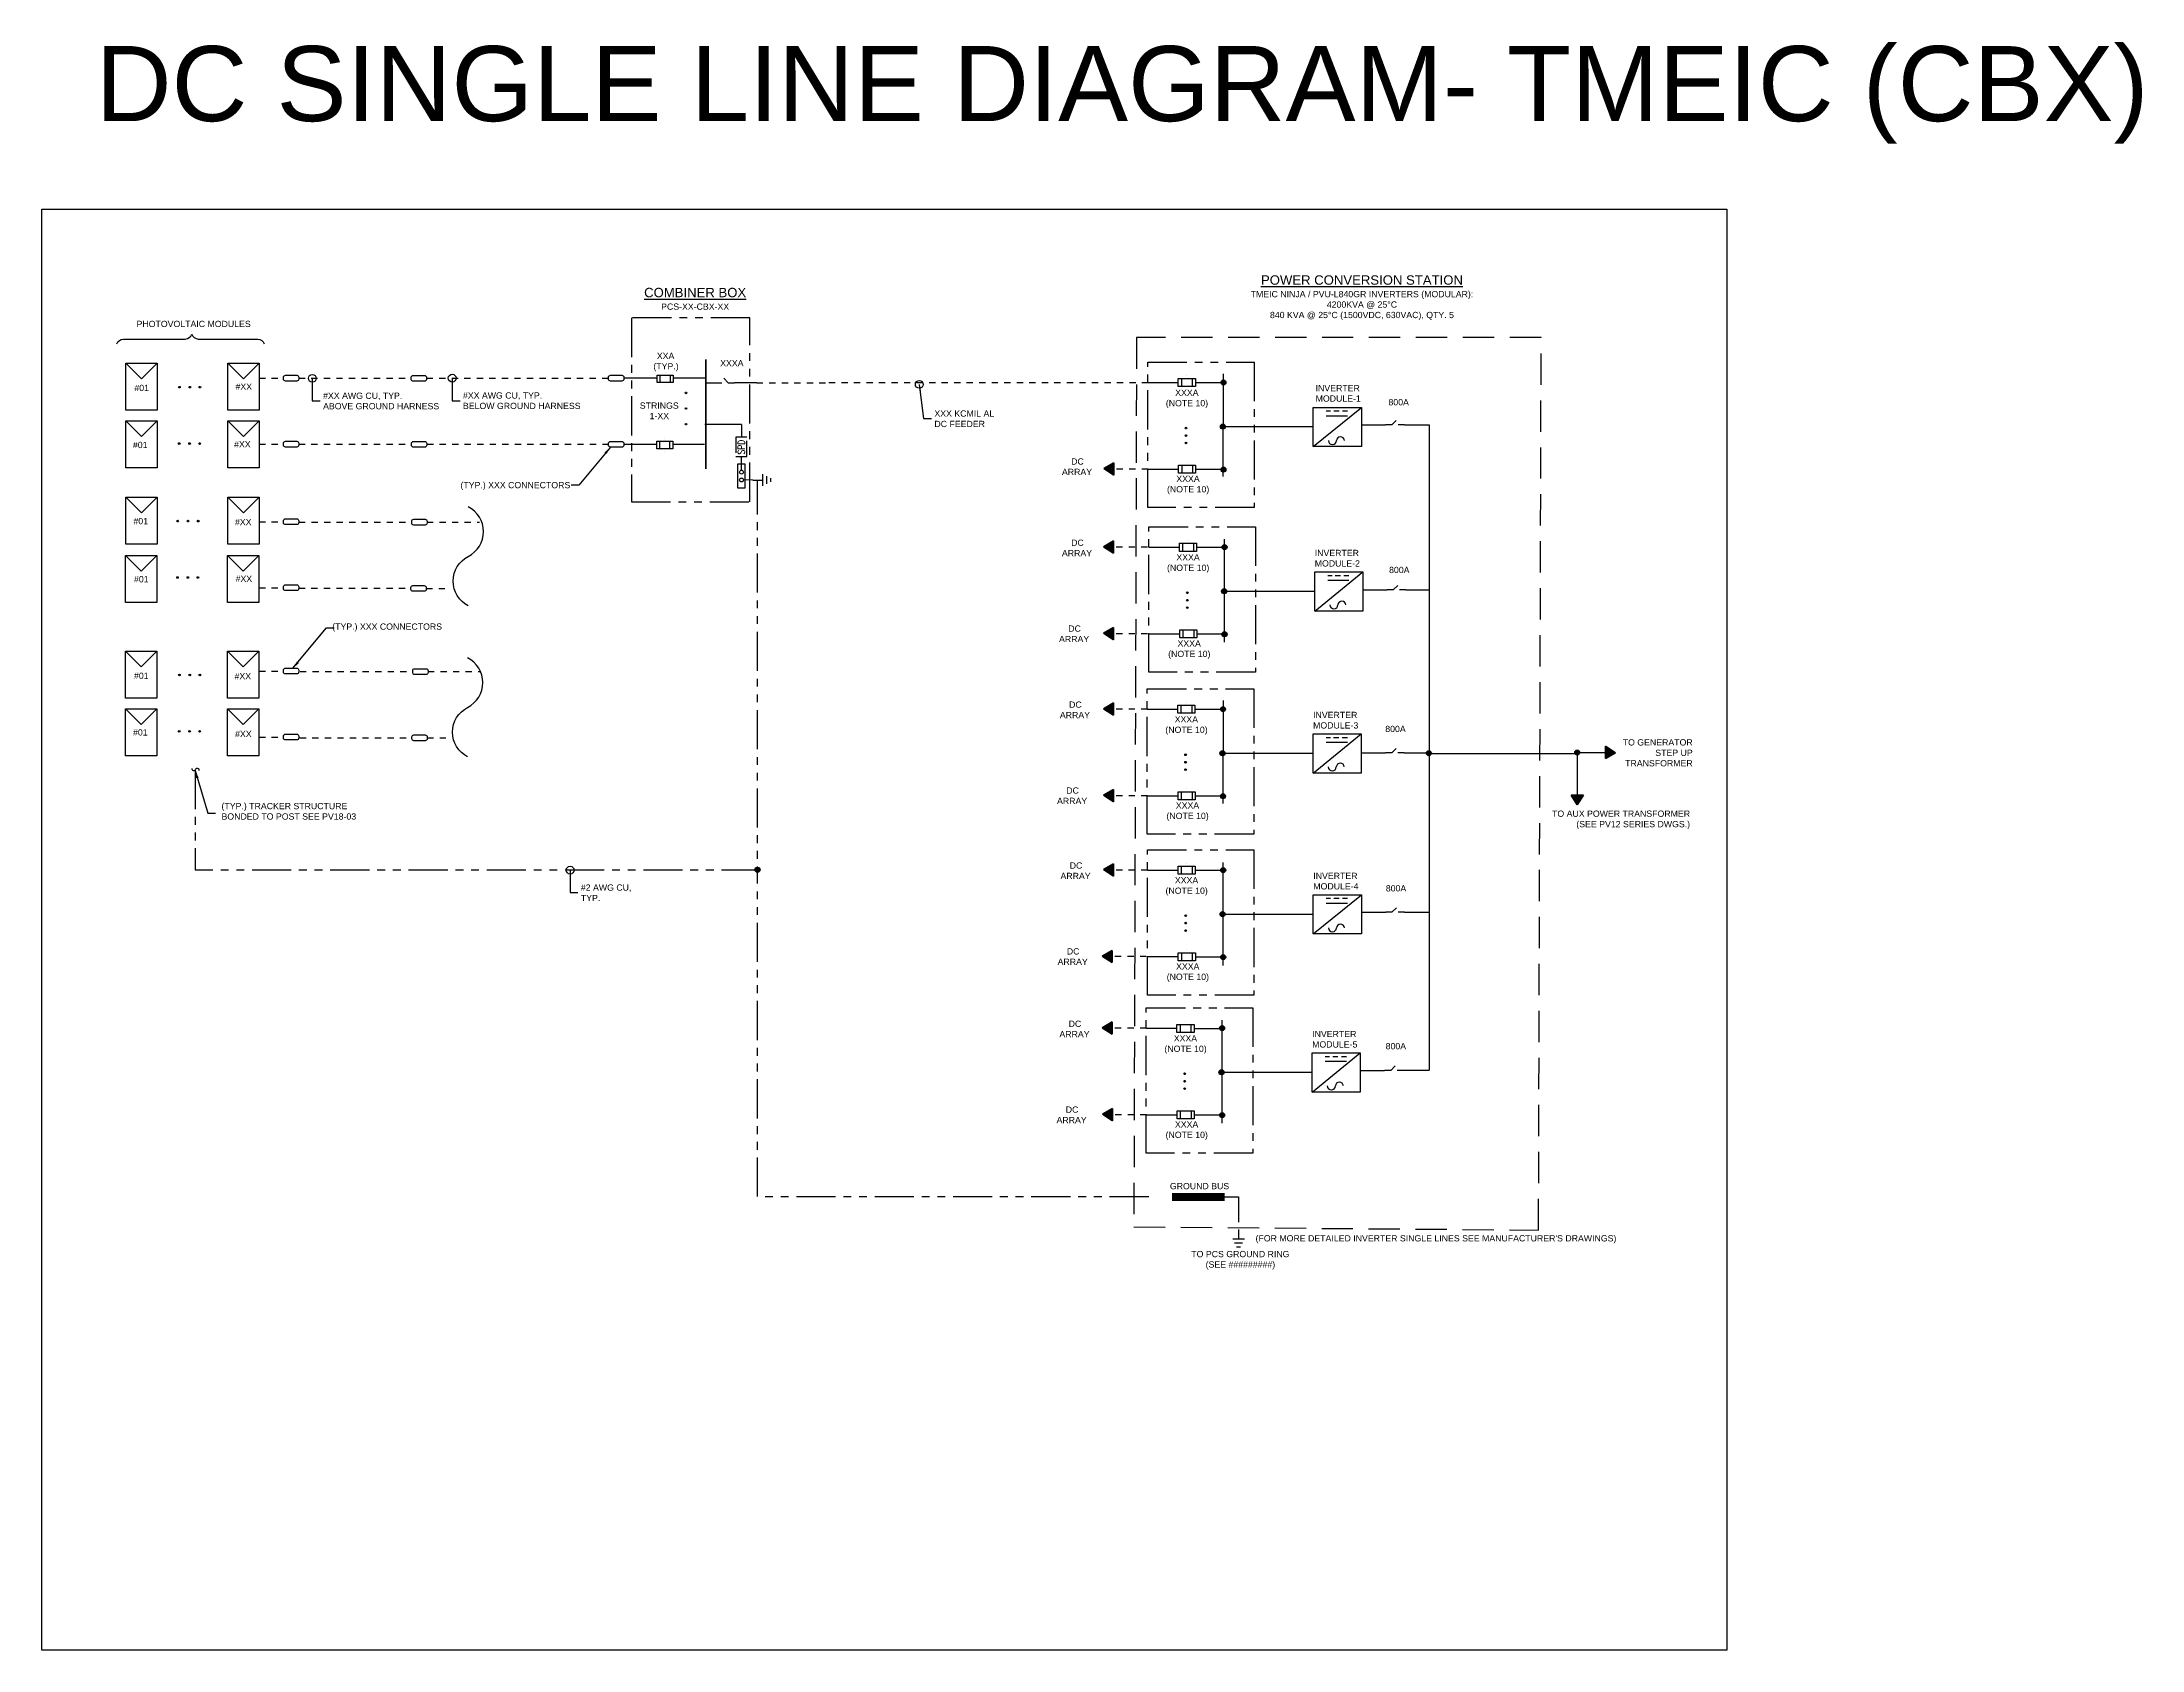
# Model space of a CAD drawing. Header units: feet. Extents: x -17 to 369, y -41 to 98.
# Drawn here: x 291.48 to 325.01, y 0 to 25.68 of the extents above; entities that cross this region are included whole.
import ezdxf

# ---------------------------------------------------------------- set-up
doc = ezdxf.new("R2010")
doc.units = ezdxf.units.FT
doc.header["$MEASUREMENT"] = 0
for name, pattern in [('DASHED', [0.75, 0.5, -0.25]), ('DASHED2', [0.375, 0.25, -0.125]), ('HIDDEN', [0.375, 0.25, -0.125]), ('HIDDEN4', [0.0935, 0.0625, -0.031]), ('PHANTOM2', [1.25, 0.625, -0.125, 0.125, -0.125, 0.125, -0.125])]:
    doc.linetypes.add(name, pattern=pattern)
for name, color, linetype in [('E-1LIN', 4, 'Continuous'), ('E-CABL', 133, 'HIDDEN4'), ('E-ELEC-BRDR', 171, 'DASHED2'), ('E-HARN-COMP', 8, 'Continuous'), ('E-HVMV-EQUP', 91, 'Continuous'), ('E-LV-BUS', 32, 'Continuous'), ('E-LV-EQUP', 211, 'Continuous'), ('E-PROD-COND-06F', 4, 'Continuous'), ('E-TEXT', 7, 'Continuous'), ('G-ANNO-TEXT', 1, 'Continuous')]:
    doc.layers.add(name, color=color, linetype=linetype)
doc.layers.add('G-TABL', color=7, linetype='Continuous', lineweight=40)
doc.layers.add('PV-PCS BOUNDARY', color=224, linetype='DASHED2', lineweight=90)
doc.styles.add('FSLR_Notes', font='Simplex.shx', dxfattribs={"width": 0.8, "height": 0.109375})
doc.styles.add('NEI-A', font='arial.ttf')
doc.styles.add('T10', font='romans.shx', dxfattribs={"height": 0.1})
doc.dimstyles.new('NEI-A', dxfattribs={"dimtxt": 0.1, "dimasz": 0.125, "dimexe": 0.0625, "dimexo": 0.0625, "dimgap": 0.0625, "dimtad": 0, "dimtih": 1, "dimtoh": 1, "dimdec": 4, "dimzin": 3, "dimdsep": 46, "dimlunit": 4, "dimtxsty": 'NEI-A', "dimcen": 0, "dimadec": 0, "dimazin": 0, "dimtfac": 0.75, "dimtdec": 4, "dimtofl": 0, "dimtmove": 0, "dimatfit": 3, "dimfxl": 1, "dimfrac": 1, "dimtolj": 1, "dimtzin": 0, "dimarcsym": 0})

# ---------------------------------------------------------------- blocks, each defined once
blk = doc.blocks.new('1-LINE - FUSE')
at = {"layer": 'Defpoints', "color": 2}
for p, q in [((-0.114, 0.137), (-0.114, 0.137)), ((0.114, 0.137), (0.114, 0.137))]:
    blk.add_line(p, q, dxfattribs=at)
at = {"layer": 'E-HVMV-EQUP', "color": 0}
for p, q in [((-0.064, 0.223), (0.064, 0.223)), ((-0.064, 0.05), (0.064, 0.05))]:
    blk.add_line(p, q, dxfattribs=at)
blk.add_lwpolyline([(0.064, 0), (-0.064, 0), (-0.064, 0.273), (0.064, 0.273)], close=True, dxfattribs=at)
blk = doc.blocks.new('03')
at = {"linetype": 'Continuous'}
h = blk.add_hatch(color=256, dxfattribs=at)
h.dxf.hatch_style = 1
h.paths.add_polyline_path([(-0.04, 0, 1), (0.04, 0, 1)])
blk.add_circle((0, 0), 0.04, dxfattribs=at)
blk = doc.blocks.new('E-005')
blk.add_line((-0.384, 0), (0.384, 0.625))
blk.add_lwpolyline([(0.384, 0), (-0.384, 0), (-0.384, 0.625), (0.384, 0.625)], close=True)
at = {"layer": 'E-TEXT'}
for p, q in [((-0.108, 0.564), (-0.177, 0.564)), ((0.163, 0.488), (-0.177, 0.488)), ((0.028, 0.564), (-0.056, 0.564)), ((0.163, 0.564), (0.082, 0.564))]:
    blk.add_line(p, q, dxfattribs=at)
for centre, start, end in [((-0.078, 0.098), 180, 0), ((0.05, 0.093), 4.1036, 175.8964)]:
    blk.add_arc(centre, 0.0642, start, end, dxfattribs=at)
blk = doc.blocks.new('E-015')
for p, q in [((0, 0), (0, -0.15625)), ((-0.09375, -0.15625), (0.09375, -0.15625)), ((-0.0625, -0.21875), (0.0625, -0.21875)), ((-0.03125, -0.28125), (0.03125, -0.28125))]:
    blk.add_line(p, q)
blk = doc.blocks.new('*U38')
at = {"layer": 'Defpoints', "color": 2}
for p, q in [((-0.137, 0.114), (-0.137, 0.114)), ((-0.137, -0.114), (-0.137, -0.114))]:
    blk.add_line(p, q, dxfattribs=at)
at = {"layer": 'E-HVMV-EQUP', "color": 0}
for p, q in [((-0.223, -0.064), (-0.223, 0.064)), ((-0.05, -0.064), (-0.05, 0.064))]:
    blk.add_line(p, q, dxfattribs=at)
blk.add_lwpolyline([(0, 0.064), (0, -0.064), (-0.273, -0.064), (-0.273, 0.064)], close=True, dxfattribs=at)
blk = doc.blocks.new('end break')
for centre, major_axis in [((0.016, 0.06), (-0.0162, -0.0604)), ((-0.016, -0.06), (0.0162, 0.0604))]:
    blk.add_ellipse(centre, major_axis=major_axis, ratio=0.75, start_param=3.141593, end_param=6.283185)
blk = doc.blocks.new('3-LINE - CONTINUATION SYMBOL')
at = {"layer": 'E-HVMV-EQUP', "color": 0}
blk.add_lwpolyline([(-0.1082, 0, -0.611301), (0, 0, 0.611301), (0.1082, 0)], format="xyb", dxfattribs=at)
blk = doc.blocks.new('ARROW')
h = blk.add_hatch()
h.set_pattern_fill('ANSI31', color=256)
h.paths.add_polyline_path([(0, 0), (-0.074, -0.114), (0.066, -0.114)])
h = blk.add_hatch(color=256)
h.dxf.hatch_style = 1
h.paths.add_polyline_path([(0, 0), (-0.074, -0.114), (0.066, -0.114)])
blk.add_lwpolyline([(0, 0), (-0.074, -0.114), (0.066, -0.114), (0, 0)], close=True)
blk = doc.blocks.new('1LIN-DISCONNECT')
at = {"color": 4, "linetype": 'Continuous'}
for points in [[(0, 0), (0, -0.1)], [(0.071, -0.129), (0, -0.2), (0, -0.3)]]:
    blk.add_lwpolyline(points, dxfattribs=at)

msp = doc.modelspace()

# ---------------------------------------------------------------- hatches: boundary and pattern name
at = {"layer": 'E-PROD-COND-06F'}
for points in [[(293.659, 20.168, -1), (293.685, 20.168, -1)], [(293.824, 20.168, -1), (293.85, 20.168, -1)], [(293.985, 20.168, -1), (294.012, 20.168, -1)], [(301.761, 20.09, 1), (301.761, 20.064, 1)], [(301.761, 19.84, 1), (301.761, 19.814, 1)], [(301.761, 19.59, 1), (301.761, 19.564, 1)], [(309.748, 19.501, -1), (309.748, 19.527, -1)], [(293.656, 19.267, -1), (293.682, 19.267, -1)], [(293.821, 19.267, -1), (293.847, 19.267, -1)], [(293.982, 19.267, -1), (294.008, 19.267, -1)], [(309.748, 19.382, -1), (309.748, 19.408, -1)], [(309.748, 19.263, -1), (309.748, 19.29, -1)], [(293.631, 18.029, -1), (293.658, 18.029, -1)], [(293.796, 18.029, -1), (293.823, 18.029, -1)], [(293.958, 18.029, -1), (293.984, 18.029, -1)], [(293.628, 17.128, -1), (293.654, 17.128, -1)], [(293.793, 17.128, -1), (293.819, 17.128, -1)], [(293.954, 17.128, -1), (293.981, 17.128, -1)], [(309.767, 16.871, -1), (309.767, 16.897, -1)], [(309.767, 16.752, -1), (309.767, 16.778, -1)], [(309.767, 16.634, -1), (309.767, 16.66, -1)], [(293.659, 15.572, -1), (293.685, 15.572, -1)], [(293.824, 15.572, -1), (293.85, 15.572, -1)], [(293.985, 15.572, -1), (294.012, 15.572, -1)], [(293.656, 14.671, -1), (293.682, 14.671, -1)], [(293.821, 14.671, -1), (293.847, 14.671, -1)], [(293.982, 14.671, -1), (294.008, 14.671, -1)], [(309.74, 14.284, -1), (309.74, 14.31, -1)], [(309.74, 14.165, -1), (309.74, 14.191, -1)], [(309.74, 14.046, -1), (309.74, 14.073, -1)], [(309.743, 11.714, -1), (309.743, 11.74, -1)], [(309.743, 11.595, -1), (309.743, 11.622, -1)], [(309.743, 11.477, -1), (309.743, 11.503, -1)], [(309.725, 9.189, -1), (309.725, 9.215, -1)], [(309.725, 9.07, -1), (309.725, 9.097, -1)], [(309.725, 8.952, -1), (309.725, 8.978, -1)]]:
    msp.add_hatch(color=7, dxfattribs=at).paths.add_polyline_path(points)

# ---------------------------------------------------------------- linework, layer by layer
for points in [[(291.477, 23.011), (318.386, 23.011), (318.386, 0), (291.477, 0)], [(302.708, 18.562), (302.708, 18.937), (302.583, 18.937), (302.583, 18.562)]]:
    msp.add_lwpolyline(points, close=True)
for centre in [(302.648, 18.811), (302.648, 18.686)]:
    msp.add_circle(centre, 0.0312)
at = {"layer": 'E-1LIN', "linetype": 'HIDDEN'}
msp.add_lwpolyline([(302.558, 19.37), (302.558, 19.059), (302.734, 19.059), (302.734, 19.37)], close=True, dxfattribs=at)
at = {"layer": 'E-1LIN', "linetype": 'HIDDEN', "flags": 128}
for points in [[(302.646, 18.843), (302.646, 19.059)], [(302.828, 18.685), (302.679, 18.686)]]:
    msp.add_lwpolyline(points, dxfattribs=at)
at = {"layer": 'E-CABL'}
msp.add_line((302.891, 20.239), (304.044, 20.239), dxfattribs=at)
at = {"layer": 'E-CABL', "flags": 128}
for points in [[(294.944, 20.311), (295.333, 20.311)], [(295.578, 20.311), (297.373, 20.311)], [(297.621, 20.311), (300.524, 20.311)], [(304.044, 20.242), (309.136, 20.242)], [(294.944, 19.257), (295.333, 19.257)], [(295.578, 19.257), (297.377, 19.257)], [(297.627, 19.256), (300.524, 19.255)], [(309.139, 18.86), (308.566, 18.86)], [(294.944, 18.019), (295.333, 18.019)], [(295.582, 18.014), (297.381, 18.014)], [(297.626, 18.012), (298.465, 18.012)], [(309.132, 17.612), (308.558, 17.612)], [(294.944, 16.965), (295.333, 16.965)], [(295.578, 16.956), (297.368, 16.956)], [(297.613, 16.954), (298.002, 16.954)], [(309.132, 16.23), (308.558, 16.23)], [(294.944, 15.634), (295.333, 15.634)], [(295.598, 15.628), (297.397, 15.628)], [(297.642, 15.626), (298.48, 15.626)], [(309.132, 15.025), (308.558, 15.025)], [(294.944, 14.58), (295.333, 14.58)], [(295.594, 14.569), (297.384, 14.569)], [(297.629, 14.567), (298.018, 14.567)], [(309.132, 13.643), (308.558, 13.643)], [(309.131, 12.455), (308.557, 12.455)], [(309.113, 11.073), (308.539, 11.073)], [(309.113, 9.93), (308.539, 9.93)], [(309.117, 8.548), (308.543, 8.548)]]:
    msp.add_lwpolyline(points, dxfattribs=at)
at = {"layer": 'E-ELEC-BRDR', "linetype": 'DASHED'}
msp.add_lwpolyline([(315.377, 6.707), (315.419, 20.962), (308.957, 20.962), (308.914, 6.757)], close=True, dxfattribs=at)
at = {"layer": 'E-HARN-COMP'}
for points in [[(295.366, 20.357), (295.546, 20.357, -0.414214), (295.578, 20.325), (295.578, 20.297, -0.414214), (295.546, 20.265), (295.366, 20.265, -0.414214), (295.333, 20.297), (295.333, 20.325, -0.414214)], [(297.405, 20.355), (297.586, 20.355, -0.414214), (297.618, 20.323), (297.618, 20.295, -0.414214), (297.586, 20.262), (297.405, 20.262, -0.414214), (297.373, 20.295), (297.373, 20.323, -0.414214)], [(300.556, 20.357), (300.737, 20.357, -0.414214), (300.769, 20.325), (300.769, 20.297, -0.414214), (300.737, 20.265), (300.556, 20.265, -0.414214), (300.524, 20.297), (300.524, 20.325, -0.414214)], [(295.366, 19.303), (295.546, 19.303, -0.414214), (295.578, 19.271), (295.578, 19.243, -0.414214), (295.546, 19.211), (295.366, 19.211, -0.414214), (295.333, 19.243), (295.333, 19.271, -0.414214)], [(297.41, 19.301), (297.59, 19.301, -0.414214), (297.622, 19.269), (297.622, 19.241, -0.414214), (297.59, 19.209), (297.41, 19.209, -0.414214), (297.377, 19.241), (297.377, 19.269, -0.414214)], [(300.556, 19.301), (300.737, 19.301, -0.414214), (300.769, 19.269), (300.769, 19.241, -0.414214), (300.737, 19.209), (300.556, 19.209, -0.414214), (300.524, 19.241), (300.524, 19.269, -0.414214)], [(295.366, 18.065), (295.546, 18.065, -0.414214), (295.578, 18.033), (295.578, 18.005, -0.414214), (295.546, 17.973), (295.366, 17.973, -0.414214), (295.333, 18.005), (295.333, 18.033, -0.414214)], [(297.413, 18.058), (297.594, 18.058, -0.414214), (297.626, 18.026), (297.626, 17.998, -0.414214), (297.594, 17.966), (297.413, 17.966, -0.414214), (297.381, 17.998), (297.381, 18.026, -0.414214)], [(295.366, 17.011), (295.546, 17.011, -0.414214), (295.578, 16.979), (295.578, 16.951, -0.414214), (295.546, 16.919), (295.366, 16.919, -0.414214), (295.333, 16.951), (295.333, 16.979, -0.414214)], [(297.4, 17), (297.581, 17, -0.414214), (297.613, 16.968), (297.613, 16.94, -0.414214), (297.581, 16.908), (297.4, 16.908, -0.414214), (297.368, 16.94), (297.368, 16.968, -0.414214)], [(295.366, 15.68), (295.546, 15.68, -0.414214), (295.578, 15.648), (295.578, 15.62, -0.414214), (295.546, 15.588), (295.366, 15.588, -0.414214), (295.333, 15.62), (295.333, 15.648, -0.414214)], [(297.429, 15.672), (297.609, 15.672, -0.414214), (297.642, 15.64), (297.642, 15.612, -0.414214), (297.609, 15.579), (297.429, 15.579, -0.414214), (297.397, 15.612), (297.397, 15.64, -0.414214)], [(295.366, 14.626), (295.546, 14.626, -0.414214), (295.578, 14.594), (295.578, 14.566, -0.414214), (295.546, 14.534), (295.366, 14.534, -0.414214), (295.333, 14.566), (295.333, 14.594, -0.414214)], [(297.416, 14.614), (297.597, 14.614, -0.414214), (297.629, 14.581), (297.629, 14.553, -0.414214), (297.597, 14.521), (297.416, 14.521, -0.414214), (297.384, 14.553), (297.384, 14.581, -0.414214)]]:
    msp.add_lwpolyline(points, format="xyb", close=True, dxfattribs=at)
at = {"layer": 'E-LV-BUS', "flags": 128}
for points in [[(309.136, 20.242), (309.624, 20.242)], [(309.897, 20.24), (310.345, 20.24)], [(310.339, 20.382), (310.337, 18.739)], [(310.385, 19.538), (311.78, 19.538)], [(312.548, 19.564), (312.935, 19.564)], [(313.235, 19.564), (313.629, 19.564)], [(313.629, 19.564), (313.629, 16.921)], [(309.139, 18.86), (309.628, 18.86)], [(309.901, 18.857), (310.349, 18.857)], [(309.154, 17.612), (309.643, 17.612)], [(309.916, 17.61), (310.364, 17.61)], [(310.359, 17.739), (310.357, 16.097)], [(310.404, 16.908), (311.799, 16.908)], [(312.57, 16.931), (312.958, 16.931)], [(313.258, 16.931), (313.629, 16.931)], [(313.629, 16.921), (313.63, 9.258)], [(309.158, 16.23), (309.647, 16.23)], [(309.92, 16.227), (310.368, 16.227)], [(310.338, 15.162), (310.336, 13.52)], [(309.128, 15.025), (309.616, 15.025)], [(309.89, 15.023), (310.338, 15.023)], [(310.378, 14.321), (311.772, 14.321)], [(312.545, 14.328), (312.932, 14.328)], [(313.233, 14.328), (313.628, 14.328)], [(313.629, 14.319), (316.019, 14.319)], [(315.995, 14.333), (315.995, 13.56)], [(315.995, 14.333), (316.484, 14.333)], [(309.132, 13.643), (309.62, 13.643)], [(309.893, 13.64), (310.342, 13.64)], [(309.131, 12.455), (309.62, 12.455)], [(309.893, 12.453), (310.341, 12.453)], [(310.335, 12.576), (310.333, 10.934)], [(310.381, 11.751), (311.775, 11.751)], [(312.548, 11.782), (312.936, 11.782)], [(313.236, 11.782), (313.629, 11.782)], [(309.135, 11.073), (309.624, 11.073)], [(309.897, 11.071), (310.345, 11.071)], [(309.113, 9.93), (309.602, 9.93)], [(309.875, 9.928), (310.323, 9.928)], [(310.318, 10.058), (310.317, 8.415)], [(310.363, 9.227), (311.757, 9.227)], [(312.53, 9.257), (312.918, 9.257)], [(313.216, 9.258), (313.63, 9.258)], [(309.117, 8.548), (309.606, 8.548)], [(309.879, 8.546), (310.327, 8.546)]]:
    msp.add_lwpolyline(points, dxfattribs=at)
at = {"layer": 'E-LV-EQUP', "flags": 128}
for points in [[(292.814, 20.551), (293.064, 20.301), (293.314, 20.551), (293.314, 19.801), (292.814, 19.801), (292.814, 20.551), (293.314, 20.551)], [(294.444, 20.551), (294.694, 20.301), (294.944, 20.551), (294.944, 19.801), (294.444, 19.801), (294.444, 20.551), (294.944, 20.551)], [(292.814, 19.632), (293.064, 19.382), (293.314, 19.632), (293.314, 18.882), (292.814, 18.882), (292.814, 19.632), (293.314, 19.632)], [(294.444, 19.632), (294.694, 19.382), (294.944, 19.632), (294.944, 18.882), (294.444, 18.882), (294.444, 19.632), (294.944, 19.632)], [(292.814, 18.409), (293.064, 18.159), (293.314, 18.409), (293.314, 17.659), (292.814, 17.659), (292.814, 18.409), (293.314, 18.409)], [(294.444, 18.409), (294.694, 18.159), (294.944, 18.409), (294.944, 17.659), (294.444, 17.659), (294.444, 18.409), (294.944, 18.409)], [(292.81, 17.477), (293.06, 17.227), (293.31, 17.477), (293.31, 16.727), (292.81, 16.727), (292.81, 17.477), (293.31, 17.477)], [(294.44, 17.477), (294.69, 17.227), (294.94, 17.477), (294.94, 16.727), (294.44, 16.727), (294.44, 17.477), (294.94, 17.477)], [(292.81, 15.951), (293.06, 15.701), (293.31, 15.951), (293.31, 15.201), (292.81, 15.201), (292.81, 15.951), (293.31, 15.951)], [(294.44, 15.951), (294.69, 15.701), (294.94, 15.951), (294.94, 15.201), (294.44, 15.201), (294.44, 15.951), (294.94, 15.951)], [(292.81, 15.032), (293.06, 14.782), (293.31, 15.032), (293.31, 14.282), (292.81, 14.282), (292.81, 15.032), (293.31, 15.032)], [(294.44, 15.032), (294.69, 14.782), (294.94, 15.032), (294.94, 14.282), (294.44, 14.282), (294.44, 15.032), (294.94, 15.032)]]:
    msp.add_lwpolyline(points, dxfattribs=at)
at = {"layer": 'E-LV-EQUP', "linetype": 'PHANTOM2', "flags": 128}
for points in [[(293.924, 14.054), (293.924, 12.461), (302.906, 12.461), (302.906, 18.685), (302.906, 18.685)], [(309.151, 7.235), (302.906, 7.235), (302.906, 12.461)], [(310.362, 7.235), (310.586, 7.235), (310.586, 6.716)]]:
    msp.add_lwpolyline(points, dxfattribs=at)
at = {"layer": 'E-PROD-COND-06F'}
for p, q in [((301.302, 20.311), (300.769, 20.311)), ((302.066, 20.311), (301.562, 20.311)), ((302.079, 20.239), (302.235, 20.239)), ((302.891, 20.239), (302.534, 20.239)), ((302.646, 19.57), (302.065, 19.57)), ((302.646, 19.571), (302.646, 19.37)), ((301.296, 19.252), (300.769, 19.252)), ((302.06, 19.252), (301.556, 19.252))]:
    msp.add_line(p, q, dxfattribs=at)
at = {"layer": 'E-PROD-COND-06F', "color": 8, "linetype": 'PHANTOM2'}
for points in [[(300.891, 21.273), (300.891, 18.338), (302.781, 18.338), (302.781, 21.273)], [(309.136, 20.568), (310.836, 20.568), (310.836, 18.244), (309.136, 18.244)], [(309.154, 17.938), (310.855, 17.938), (310.855, 15.614), (309.154, 15.614)], [(309.128, 15.351), (310.828, 15.351), (310.828, 13.027), (309.128, 13.027)], [(309.131, 12.781), (310.832, 12.781), (310.832, 10.457), (309.131, 10.457)], [(309.113, 10.256), (310.814, 10.256), (310.814, 7.932), (309.113, 7.932)]]:
    msp.add_lwpolyline(points, close=True, dxfattribs=at)
at = {"layer": 'E-PROD-COND-06F'}
for points, const_width in [([(302.079, 18.86), (302.079, 20.614)], 0.03), ([(309.524, 7.235), (310.362, 7.235)], 0.13)]:
    msp.add_lwpolyline(points, dxfattribs=dict(at, const_width=const_width))
at = {"layer": 'E-PROD-COND-06F', "color": 7}
for centre in [(293.672, 20.168), (293.837, 20.168), (293.998, 20.168), (301.761, 20.077), (301.761, 19.827), (301.761, 19.577), (309.748, 19.514), (293.669, 19.267), (293.834, 19.267), (293.995, 19.267), (309.748, 19.395), (309.748, 19.277), (293.645, 18.029), (293.81, 18.029), (293.971, 18.029), (293.641, 17.128), (293.806, 17.128), (293.967, 17.128), (309.767, 16.884), (309.767, 16.765), (309.767, 16.647), (293.672, 15.572), (293.837, 15.572), (293.998, 15.572), (293.669, 14.671), (293.834, 14.671), (293.995, 14.671), (309.74, 14.297), (309.74, 14.178), (309.74, 14.06), (309.743, 11.727), (309.743, 11.609), (309.743, 11.49), (309.725, 9.202), (309.725, 9.084), (309.725, 8.965)]:
    msp.add_circle(centre, 0.0131, dxfattribs=at)
at = {"layer": 'G-ANNO-TEXT', "flags": 128}
msp.add_lwpolyline([(292.674, 20.86, -0.298343), (292.777, 20.936), (293.766, 20.936, 0.298343), (293.869, 21.012, 0.298343), (293.971, 20.936), (294.924, 20.936, -0.298343), (295.027, 20.86)], format="xyb", dxfattribs=at)

# ---------------------------------------------------------------- block references
at = {"xscale": 7.308600585754728, "yscale": 7.308600585754728, "zscale": 7.308600585754728, "rotation": 89.99999999999997}
for p in [(298.285, 17.466), (298.275, 15.054)]:
    msp.add_blockref('3-LINE - CONTINUATION SYMBOL', p, dxfattribs=at)
at = {"layer": 'E-1LIN', "rotation": 90}
msp.add_blockref('1LIN-DISCONNECT', (302.235, 20.239), dxfattribs=at)
at = {"layer": 'E-1LIN'}
for p in [(312.164, 19.218), (312.187, 16.593), (312.161, 14.006), (312.164, 11.436), (312.146, 8.911)]:
    msp.add_blockref('E-005', p, dxfattribs=at)
at = {"layer": 'E-1LIN', "xscale": -1}
for name, p, rotation in [('1LIN-DISCONNECT', (313.235, 19.564), 270), ('E-015', (302.828, 18.685), 90), ('1LIN-DISCONNECT', (313.258, 16.931), 270), ('1LIN-DISCONNECT', (313.232, 14.328), 270), ('1LIN-DISCONNECT', (313.236, 11.782), 270), ('1LIN-DISCONNECT', (313.218, 9.257), 270)]:
    msp.add_blockref(name, p, dxfattribs=dict(at, rotation=rotation))
msp.add_blockref('E-015', (310.586, 6.716), dxfattribs=at)
at = {"layer": 'E-HVMV-EQUP', "xscale": 0.9394612112319507, "yscale": 0.9394612112319507, "zscale": 0.9394612112319507}
for p in [(301.559, 20.302), (301.552, 19.244)]:
    msp.add_blockref('*U38', p, dxfattribs=at)
at = {"layer": 'E-HVMV-EQUP', "zscale": 2, "rotation": 270}
for p in [(310.345, 20.242), (310.336, 19.538), (310.345, 18.852), (310.364, 17.612), (310.355, 16.908), (310.364, 16.222), (310.338, 15.025), (310.328, 14.321), (313.626, 14.322), (315.995, 14.333), (310.338, 13.635), (302.904, 12.461), (310.341, 12.455), (310.331, 11.751), (310.341, 11.065), (310.323, 9.93), (310.313, 9.227), (310.323, 8.541)]:
    msp.add_blockref('03', p, dxfattribs=at)
at = {"layer": 'E-LV-EQUP', "rotation": 270}
for p in [(309.624, 20.24), (309.628, 18.857), (309.643, 17.61), (309.647, 16.227), (309.616, 15.023), (309.62, 13.64), (309.62, 12.453), (309.624, 11.071), (309.602, 9.928), (309.606, 8.546)]:
    msp.add_blockref('1-LINE - FUSE', p, dxfattribs=at)
at = {"layer": 'E-LV-EQUP', "xscale": 0.5000000033, "yscale": 0.5000000033, "zscale": 0.5000000033, "rotation": 90}
msp.add_blockref('end break', (293.929, 14.063), dxfattribs=at)
at = {"layer": 'PV-PCS BOUNDARY', "xscale": 1.39854621569094, "yscale": 1.39854621569094, "zscale": 1.39854621569094}
for p, rotation in [((308.436, 18.867), 89.99999999999999), ((308.428, 17.62), 89.99999999999999), ((308.428, 16.238), 89.99999999999999), ((308.428, 15.033), 89.99999999999999), ((316.604, 14.329), 270), ((308.428, 13.65), 89.99999999999999), ((315.992, 13.495), 180), ((308.428, 12.463), 89.99999999999999), ((308.41, 11.081), 89.99999999999999), ((308.41, 9.938), 89.99999999999999), ((308.414, 8.556), 89.99999999999999)]:
    msp.add_blockref('ARROW', p, dxfattribs=dict(at, rotation=rotation))

# ---------------------------------------------------------------- texts
at = {"layer": 'Defpoints', "color": 1, "insert": (308.727, 24.055), "char_height": 1.2, "attachment_point": 8, "style": 'NEI-A'}
msp.add_mtext('DC SINGLE LINE DIAGRAM- TMEIC (CBX)', dxfattribs=at)
at = {"layer": 'G-ANNO-TEXT', "char_height": 0.15, "attachment_point": 2, "style": 'NEI-A'}
for s, insert in [('{\\LPOWER CONVERSION STATION\\P\\H0.66667x;\\lTMEIC NINJA / PVU-L840GR \\H1.00001x;INVERTERS (MODULAR):\\P4200KVA \\H1x;@ 25%%DC\\H1x; \\P840 KVA @ 25%%DC (1500VDC, 630VAC), QTY. 5}', (312.557, 21.954)), ('{\\LCOMBINER BOX\\P\\H0.66667x;\\lPCS-XX-CBX-XX}', (301.908, 21.754)), ("{\\H0.66667x;(FOR MORE DETAILED INVERTER SINGLE LINES SEE MANUFACTURER'S DRAWINGS)}", (313.739, 6.625))]:
    msp.add_mtext(s, dxfattribs=dict(at, insert=insert))
at = {"layer": 'G-ANNO-TEXT', "char_height": 0.1, "style": 'NEI-A'}
for s, insert, width, attachment_point in [('PHOTOVOLTAIC MODULES', (294.811, 21.177), 1.81785, 6), ('\\pi0.16436;XXA \\P\\pi0.10891;(TYP.)', (301.132, 20.569), 0.60786, 4), ('\\A1;XXXA', (302.308, 20.551), 1.3749, 4), ('\\A1;\\pi0.12608;#01 ', (292.827, 20.155), 0.45816, 4), ('\\A1;#XX ', (294.568, 20.176), 0.45816, 4), ('\\A1;\\pi0.14948;XXXA\\P\\pi0;{\\A0;(NOTE 10)}', (309.425, 19.981), 0.67126, 4), ('\\A1;INVERTER MODULE-1', (311.817, 20.069), 0.70557, 4), ('#XX AWG CU, TYP.\\PABOVE GROUND HARNESS', (295.966, 19.947), 1.95282, 4), ('#XX AWG CU, TYP.\\PBELOW GROUND HARNESS', (298.2, 19.951), 1.95282, 4), ('\\A1;\\pi0.00869;STRINGS \\P\\pi0.16514;1-XX', (301.016, 19.79), 0.62475, 4), ('XXX KCMIL AL\\PDC FEEDER', (305.729, 19.663), 0.97551, 4), ('\\A1;\\pi0.17523;800A', (312.805, 19.927), 0.67126, 4), ('\\A1;\\pi0.12608;#01 ', (292.803, 19.244), 0.45816, 4), ('\\A1;\\pi0.09821;#XX ', (294.447, 19.256), 0.45816, 4), ('\\A1;\\pi0.02492;DC\\P\\pi-0.12245;ARRAY ', (307.888, 18.898), 0.23531, 4), ('\\A1;(TYP.) XXX CONNECTORS', (299.914, 18.589), 2.14397, 6), ('\\A1;\\pi0.14948;XXXA\\P\\pi0;{\\A0;(NOTE 10)}', (309.443, 18.606), 0.67126, 4), ('\\A1;\\pi0.12608;#01 ', (292.812, 18.028), 0.45816, 4), ('\\A1;\\pi0.09821;#XX ', (294.461, 18.013), 0.45816, 4), ('\\A1;\\pi0.02492;DC\\P\\pi-0.12245;ARRAY ', (307.888, 17.6), 0.23531, 4), ('\\A1;\\pi0.14948;XXXA\\P\\pi0;{\\A0;(NOTE 10)}', (309.444, 17.352), 0.67126, 4), ('\\A1;INVERTER MODULE-2', (311.803, 17.436), 0.70557, 4), ('\\A1;\\pi0.12608;#01 ', (292.82, 17.101), 0.45816, 4), ('\\A1;\\pi0.09821;#XX ', (294.471, 17.107), 0.45816, 4), ('\\A1;\\pi0.17523;800A', (312.815, 17.248), 0.67126, 4), ('\\A1;(TYP.) XXX CONNECTORS', (297.866, 16.329), 2.14397, 6), ('\\A1;\\pi0.02492;DC\\P\\pi-0.12245;ARRAY ', (307.842, 16.229), 0.23531, 4), ('\\A1;\\pi0.14948;XXXA\\P\\pi0;{\\A0;(NOTE 10)}', (309.462, 15.976), 0.67126, 4), ('\\A1;\\pi0.12608;#01 ', (292.82, 15.558), 0.45816, 4), ('\\A1;\\pi0.09821;#XX ', (294.454, 15.552), 0.45816, 4), ('\\A1;\\pi0.02492;DC\\P\\pi-0.12245;ARRAY ', (307.855, 15.015), 0.23531, 4), ('\\A1;\\pi0.14948;XXXA\\P\\pi0;{\\A0;(NOTE 10)}', (309.417, 14.765), 0.67126, 4), ('\\A1;INVERTER MODULE-3', (311.777, 14.849), 0.70557, 4), ('\\A1;\\pi0.17523;800A', (312.754, 14.709), 0.67126, 4), ('\\A1;\\pi0.12608;#01 ', (292.805, 14.654), 0.45816, 4), ('\\A1;#XX ', (294.561, 14.63), 0.45816, 4), ('TO GENERATOR STEP UP TRANSFORMER', (317.839, 14.328), 1.18112, 6), ('\\A1;\\pi0.02492;DC\\P\\pi-0.12245;ARRAY ', (307.81, 13.643), 0.23531, 4), ('(TYP.) TRACKER STRUCTURE BONDED TO POST SEE PV18-03', (294.344, 13.394), 2.53409, 4), ('\\A1;\\pi0.14948;XXXA\\P\\pi0;{\\A0;(NOTE 10)}', (309.435, 13.389), 0.67126, 4), ('TO AUX POWER TRANSFORMER (SEE PV12 SERIES DWGS.)', (317.797, 13.258), 2.20346, 6), ('\\A1;\\pi0.02492;DC\\P\\pi-0.12245;ARRAY ', (307.865, 12.445), 0.23531, 4), ('\\A1;INVERTER MODULE-4', (311.78, 12.279), 0.70557, 4), ('#2 AWG CU, TYP.', (300.083, 12.093), 0.98039, 4), ('\\A1;\\pi0.14948;XXXA\\P\\pi0;{\\A0;(NOTE 10)}', (309.42, 12.195), 0.67126, 4), ('\\A1;\\pi0.17523;800A', (312.763, 12.164), 0.67126, 4), ('\\A1;\\pi0.02492;DC\\P\\pi-0.12245;ARRAY ', (307.819, 11.074), 0.23531, 4), ('\\A1;\\pi0.14948;XXXA\\P\\pi0;{\\A0;(NOTE 10)}', (309.439, 10.819), 0.67126, 4), ('\\A1;\\pi0.02492;DC\\P\\pi-0.12245;ARRAY ', (307.848, 9.918), 0.23531, 4), ('\\A1;\\pi0.14948;XXXA\\P\\pi0;{\\A0;(NOTE 10)}', (309.402, 9.67), 0.67126, 4), ('\\A1;INVERTER MODULE-5', (311.762, 9.754), 0.70557, 4), ('\\A1;\\pi0.17523;800A', (312.76, 9.643), 0.67126, 4), ('\\A1;\\pi0.02492;DC\\P\\pi-0.12245;ARRAY ', (307.802, 8.547), 0.23531, 4), ('\\A1;\\pi0.14948;XXXA\\P\\pi0;{\\A0;(NOTE 10)}', (309.421, 8.295), 0.67126, 4), ('\\A1;\\pi0.05081;GROUND BUS', (309.439, 7.408), 1.03381, 4), ('\\A1;\\pi0.50753;TO PCS GROUND RING \\P\\pi0.73686;(SEE #########)', (309.324, 6.225), 2.57086, 4)]:
    msp.add_mtext(s, dxfattribs=dict(at, insert=insert, width=width, attachment_point=attachment_point))
at = {"layer": 'G-TABL', "insert": (302.591, 19.326), "char_height": 0.1094, "attachment_point": 3, "rotation": 90, "style": 'FSLR_Notes'}
msp.add_mtext_dynamic_manual_height_columns('SPD', width=0.02378, gutter_width=0.547, heights=[0], dxfattribs=at)

# ---------------------------------------------------------------- leaders
at = {"layer": 'G-ANNO-TEXT', "annotation_type": 0, "has_hookline": 1}
for points, override, hookline_direction, text_width in [([(295.794, 20.309), (295.794, 19.949), (295.919, 19.949)], {"dimgap": 0.046875, "dimtad": 0, "dimtxsty": 'T10', "dimldrblk": 'DotBlank'}, 0, 1.848), ([(298.028, 20.312), (298.028, 19.952), (298.153, 19.952)], {"dimgap": 0.046875, "dimtad": 0, "dimtxsty": 'T10', "dimldrblk": 'DotBlank'}, 0, 1.861), ([(305.487, 20.213), (305.557, 19.665), (305.682, 19.665)], {"dimgap": 0.046875, "dimtad": 0, "dimtxsty": 'T10', "dimldrblk": 'DotBlank'}, 0, 0.949), ([(300.556, 19.209), (300.053, 18.605), (299.928, 18.605)], {"dimgap": 0.046875, "dimtad": 0}, 1, 1.738), ([(295.485, 15.678), (296.019, 16.324), (296.144, 16.324)], {"dimgap": 0.046875, "dimtad": 0}, 0, 1.738), ([(293.924, 14.047), (294.125, 13.364), (294.25, 13.364)], {"dimgap": 0.046875, "dimtad": 0, "dimtxsty": 'T10'}, 0, 2.134), ([(299.912, 12.455), (299.912, 12.095), (300.037, 12.095)], {"dimgap": 0.046875, "dimtad": 0, "dimtxsty": 'T10', "dimldrblk": 'DotBlank'}, 0, 0.793)]:
    msp.add_leader(points, dimstyle='NEI-A', override=override, dxfattribs=dict(at, hookline_direction=hookline_direction, text_width=text_width))

doc.saveas('drawing.dxf')
